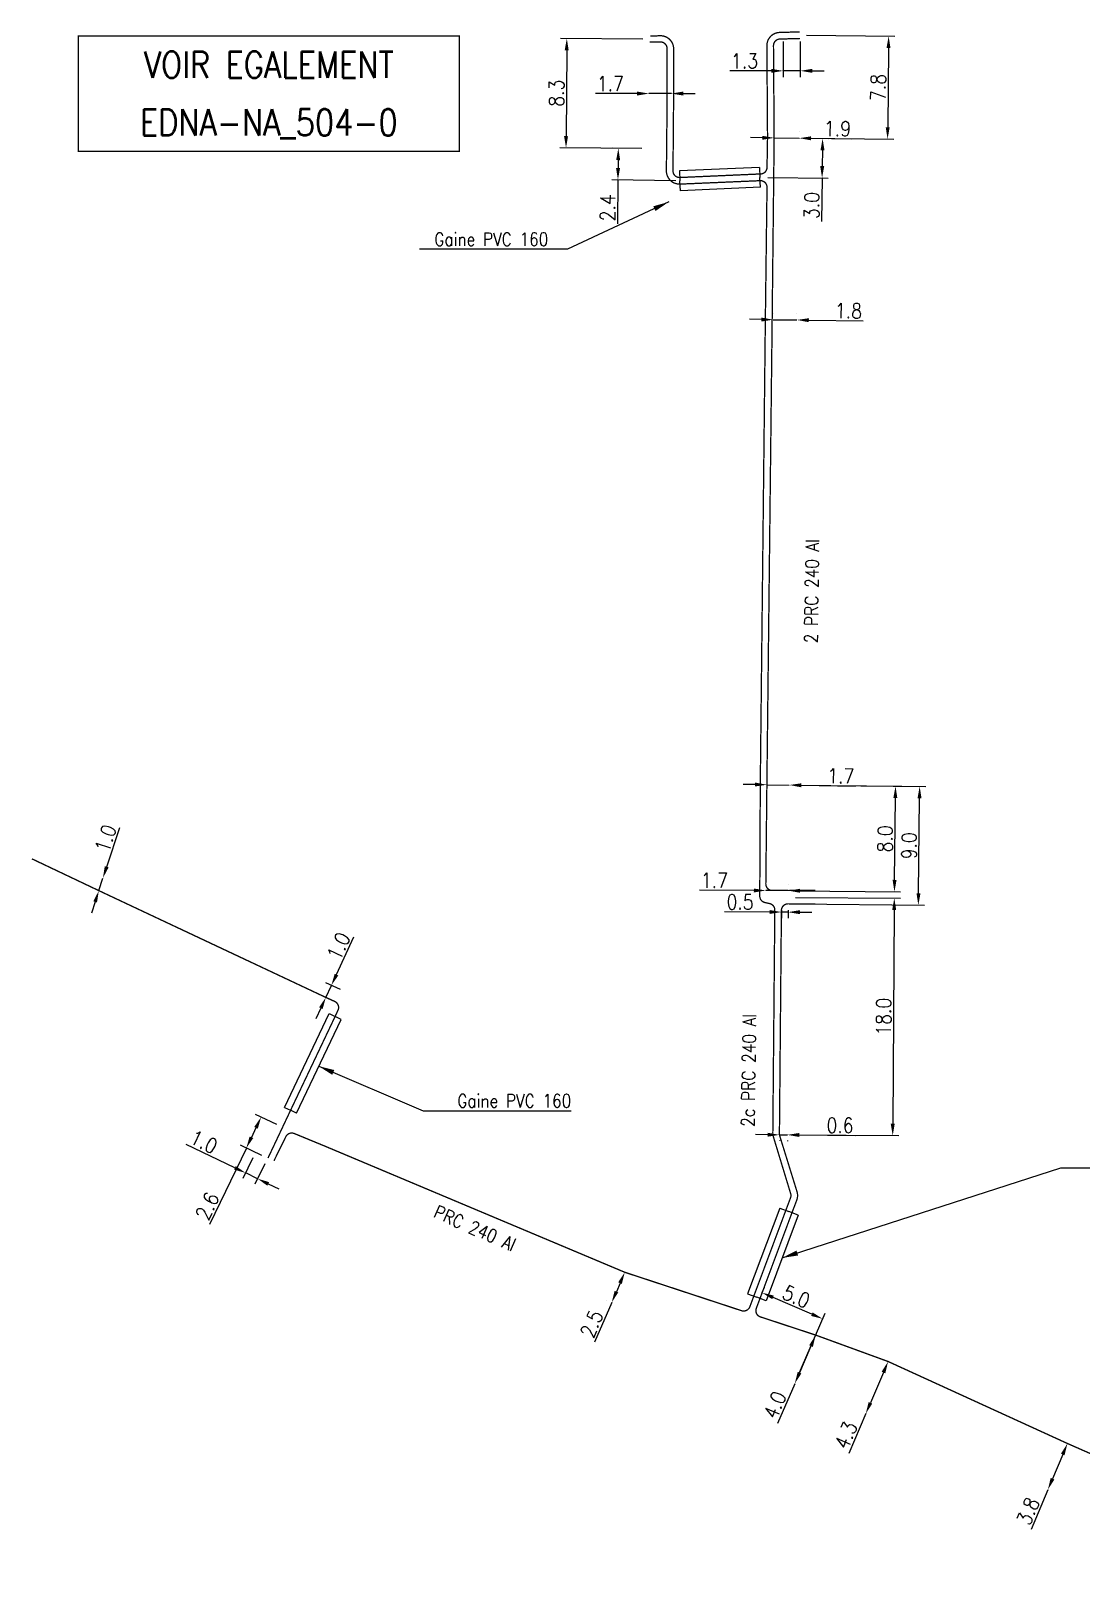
# Model space of a CAD drawing. Header units: millimetres. Extents: x 185000 to 186000, y 128000 to 129009.
# Drawn here: x 185000 to 185079.5, y 128391.8 to 128510 of the extents above; entities that cross this region are included whole.
import ezdxf
from ezdxf.enums import TextEntityAlignment as Align

# ---------------------------------------------------------------- set-up
doc = ezdxf.new("R2010")
doc.units = ezdxf.units.MM
doc.header["$PDMODE"] = 34
doc.layers.get('DEFPOINTS').update_dxf_attribs({"linetype": 'CONTINUOUS'})
for name, color, linetype in [('M_120', 5, 'M_ST_13'), ('M_400', 7, 'CONTINUOUS'), ('M_930', 7, 'CONTINUOUS')]:
    doc.layers.add(name, color=color, linetype=linetype)
doc.styles.get("Standard").update_dxf_attribs({"font": 'romans.shx', "width": 0.85})
doc.linetypes.add('M_ST_13', pattern='A,5,-0.3,["oo",Standard,S=1.5,R=0,X=0,Y=-0.5],-3', length=8.3)
doc.dimstyles.get("Standard").update_dxf_attribs({"dimtxt": 1.5, "dimasz": 1.2, "dimexe": 0.625, "dimexo": 0.625, "dimgap": 0.25, "dimtad": 1, "dimdec": 1, "dimzin": 0, "dimdsep": 46, "dimtxsty": 'Standard', "dimcen": -0.5, "dimadec": 0, "dimazin": 0, "dimtfac": 1, "dimtdec": 1, "dimtmove": 0, "dimatfit": 3, "dimfxl": 0, "dimtolj": 1, "dimtzin": 0, "dimarcsym": 0})

# ---------------------------------------------------------------- blocks, each defined once
blk = doc.blocks.new('*D100')
at = {"layer": 'DEFPOINTS', "color": 0, "linetype": 'Continuous', "transparency": 16777216}
for p in [(185078.42, 128403.05), (185076.94, 128399.55), (185076.94, 128399.55)]:
    blk.add_point(p, dxfattribs=at)
at = {"layer": 'M_120', "color": 0, "linetype": 'Continuous', "lineweight": -2, "transparency": 16777216}
for p, q in [((185078.07, 128402.22), (185077.29, 128400.38)), ((185076.94, 128399.55), (185075.67, 128396.53))]:
    blk.add_line(p, q, dxfattribs=at)
at = {"layer": 'M_120', "color": 0, "linetype": 'Continuous', "transparency": 16777216}
for points in [[(185077.93, 128402.28), (185078.2, 128402.16), (185078.42, 128403.05)], [(185077.15, 128400.44), (185077.43, 128400.32), (185076.94, 128399.55)]]:
    blk.add_solid(points, dxfattribs=at)
at = {"layer": 'M_120', "color": 0, "linetype": 'Continuous', "transparency": 16777216, "insert": (185075.44, 128397.92), "char_height": 1.125, "attachment_point": 5, "rotation": 67.139}
blk.add_mtext('\\A1;3.8', dxfattribs=at)
blk = doc.blocks.new('*D101')
at = {"layer": 'DEFPOINTS', "color": 0, "linetype": 'Continuous', "transparency": 16777216}
for p in [(185064.84, 128409.26), (185063.15, 128405.31), (185063.15, 128405.31)]:
    blk.add_point(p, dxfattribs=at)
at = {"layer": 'M_120', "color": 0, "linetype": 'Continuous', "lineweight": -2, "transparency": 16777216}
for p, q in [((185064.49, 128408.43), (185063.5, 128406.13)), ((185063.15, 128405.31), (185061.86, 128402.29))]:
    blk.add_line(p, q, dxfattribs=at)
at = {"layer": 'M_120', "color": 0, "linetype": 'Continuous', "transparency": 16777216}
for points in [[(185064.35, 128408.49), (185064.63, 128408.37), (185064.84, 128409.26)], [(185063.37, 128406.19), (185063.64, 128406.07), (185063.15, 128405.31)]]:
    blk.add_solid(points, dxfattribs=at)
at = {"layer": 'M_120', "color": 0, "linetype": 'Continuous', "transparency": 16777216, "insert": (185061.64, 128403.68), "char_height": 1.125, "attachment_point": 5, "rotation": 66.8451}
blk.add_mtext('\\A1;4.3', dxfattribs=at)
blk = doc.blocks.new('*D102')
at = {"layer": 'DEFPOINTS', "color": 0, "linetype": 'Continuous', "transparency": 16777216}
for p in [(185059.36, 128411.26), (185057.77, 128407.58), (185057.77, 128407.58)]:
    blk.add_point(p, dxfattribs=at)
at = {"layer": 'M_120', "color": 0, "linetype": 'Continuous', "lineweight": -2, "transparency": 16777216}
for p, q in [((185059, 128410.43), (185058.13, 128408.41)), ((185057.77, 128407.58), (185056.47, 128404.57))]:
    blk.add_line(p, q, dxfattribs=at)
at = {"layer": 'M_120', "color": 0, "linetype": 'Continuous', "transparency": 16777216}
for points in [[(185058.86, 128410.49), (185059.14, 128410.37), (185059.36, 128411.26)], [(185057.99, 128408.47), (185058.27, 128408.35), (185057.77, 128407.58)]]:
    blk.add_solid(points, dxfattribs=at)
at = {"layer": 'M_120', "color": 0, "linetype": 'Continuous', "transparency": 16777216, "insert": (185056.26, 128405.96), "char_height": 1.125, "attachment_point": 5, "rotation": 66.6491}
blk.add_mtext('\\A1;4.0', dxfattribs=at)
blk = doc.blocks.new('*D103')
at = {"layer": 'DEFPOINTS', "color": 0, "linetype": 'Continuous', "transparency": 16777216}
for p in [(185044.9, 128416.02), (185043.91, 128413.73), (185043.91, 128413.73)]:
    blk.add_point(p, dxfattribs=at)
at = {"layer": 'M_120', "color": 0, "linetype": 'Continuous', "lineweight": -2, "transparency": 16777216}
for p, q in [((185044.47, 128416.21), (185044.47, 128416.21)), ((185044.54, 128415.2), (185044.26, 128414.55)), ((185043.48, 128413.91), (185043.48, 128413.91)), ((185043.91, 128413.73), (185042.6, 128410.72))]:
    blk.add_line(p, q, dxfattribs=at)
at = {"layer": 'M_120', "color": 0, "linetype": 'Continuous', "transparency": 16777216}
for points in [[(185044.4, 128415.26), (185044.68, 128415.14), (185044.9, 128416.02)], [(185044.13, 128414.61), (185044.4, 128414.49), (185043.91, 128413.73)]]:
    blk.add_solid(points, dxfattribs=at)
at = {"layer": 'M_120', "color": 0, "linetype": 'Continuous', "transparency": 16777216, "insert": (185042.39, 128412.11), "char_height": 1.125, "attachment_point": 5, "rotation": 66.6174}
blk.add_mtext('\\A1;2.5', dxfattribs=at)
blk = doc.blocks.new('*D104')
at = {"layer": 'DEFPOINTS', "color": 0, "linetype": 'Continuous', "transparency": 16777216}
for p in [(185016.93, 128425.1), (185017.84, 128424.67), (185016.19, 128423.54)]:
    blk.add_point(p, dxfattribs=at)
at = {"layer": 'M_120', "color": 0, "linetype": 'Continuous', "lineweight": -2, "transparency": 16777216}
for p, q in [((185015.38, 128423.93), (185011.69, 128425.71)), ((185016.73, 128424.68), (185015.98, 128423.12)), ((185017.09, 128423.11), (185016.19, 128423.54)), ((185017.63, 128424.24), (185016.89, 128422.69)), ((185017.9, 128422.72), (185018.71, 128422.33))]:
    blk.add_line(p, q, dxfattribs=at)
at = {"layer": 'M_120', "color": 0, "linetype": 'Continuous', "transparency": 16777216}
for points in [[(185015.44, 128424.07), (185015.31, 128423.8), (185016.19, 128423.54)], [(185017.96, 128422.85), (185017.83, 128422.58), (185017.09, 128423.11)]]:
    blk.add_solid(points, dxfattribs=at)
at = {"layer": 'M_120', "color": 0, "linetype": 'Continuous', "transparency": 16777216, "insert": (185013.02, 128425.9), "char_height": 1.125, "attachment_point": 5, "rotation": 334.3295}
blk.add_mtext('\\A1;1.0', dxfattribs=at)
blk = doc.blocks.new('*D105')
at = {"layer": 'DEFPOINTS', "color": 0, "linetype": 'Continuous', "transparency": 16777216}
for p in [(185018.96, 128427.01), (185016.24, 128425.43), (185017.84, 128424.67)]:
    blk.add_point(p, dxfattribs=at)
at = {"layer": 'M_120', "color": 0, "linetype": 'Continuous', "lineweight": -2, "transparency": 16777216}
for p, q in [((185018.54, 128427.21), (185016.94, 128427.98)), ((185016.97, 128426.97), (185016.63, 128426.24)), ((185017.41, 128424.87), (185015.81, 128425.64)), ((185016.24, 128425.43), (185013.45, 128419.63))]:
    blk.add_line(p, q, dxfattribs=at)
at = {"layer": 'M_120', "color": 0, "linetype": 'Continuous', "transparency": 16777216}
for points in [[(185016.84, 128427.03), (185017.11, 128426.9), (185017.36, 128427.78)], [(185016.49, 128426.31), (185016.76, 128426.18), (185016.24, 128425.43)]]:
    blk.add_solid(points, dxfattribs=at)
at = {"layer": 'M_120', "color": 0, "linetype": 'Continuous', "transparency": 16777216, "insert": (185013.29, 128421.03), "char_height": 1.125, "attachment_point": 5, "rotation": 64.3653}
blk.add_mtext('\\A1;2.6', dxfattribs=at)
blk = doc.blocks.new('*D106')
at = {"layer": 'DEFPOINTS', "color": 0, "linetype": 'Continuous', "transparency": 16777216}
for p in [(185022.68, 128437.75), (185023.36, 128436.33), (185023.79, 128437.24)]:
    blk.add_point(p, dxfattribs=at)
at = {"layer": 'M_120', "color": 0, "linetype": 'Continuous', "lineweight": -2, "transparency": 16777216}
for p, q in [((185023.06, 128438.57), (185024.39, 128441.42)), ((185023.36, 128437.44), (185022.26, 128437.95)), ((185022.26, 128436.84), (185022.68, 128437.75)), ((185022.94, 128436.53), (185021.84, 128437.04)), ((185021.88, 128436.03), (185021.5, 128435.21))]:
    blk.add_line(p, q, dxfattribs=at)
at = {"layer": 'M_120', "color": 0, "linetype": 'Continuous', "transparency": 16777216}
for points in [[(185022.93, 128438.63), (185023.2, 128438.5), (185022.68, 128437.75)], [(185021.75, 128436.09), (185022.02, 128435.97), (185022.26, 128436.84)]]:
    blk.add_solid(points, dxfattribs=at)
at = {"layer": 'M_120', "color": 0, "linetype": 'Continuous', "transparency": 16777216, "insert": (185023.23, 128440.72), "char_height": 1.125, "attachment_point": 5, "rotation": 65.0793}
blk.add_mtext('\\A1;1.0', dxfattribs=at)
blk = doc.blocks.new('*D107')
at = {"layer": 'DEFPOINTS', "color": 0, "linetype": 'Continuous', "transparency": 16777216}
for p in [(185005.38, 128445.88), (185005.38, 128445.88), (185005.07, 128444.93)]:
    blk.add_point(p, dxfattribs=at)
at = {"layer": 'M_120', "color": 0, "linetype": 'Continuous', "lineweight": -2, "transparency": 16777216}
for p, q in [((185005.67, 128446.73), (185006.65, 128449.72)), ((185005.07, 128444.93), (185005.38, 128445.88)), ((185004.79, 128444.07), (185004.51, 128443.22))]:
    blk.add_line(p, q, dxfattribs=at)
at = {"layer": 'M_120', "color": 0, "linetype": 'Continuous', "transparency": 16777216}
for points in [[(185005.52, 128446.78), (185005.81, 128446.69), (185005.38, 128445.88)], [(185004.65, 128444.12), (185004.93, 128444.03), (185005.07, 128444.93)]]:
    blk.add_solid(points, dxfattribs=at)
at = {"layer": 'M_120', "color": 0, "linetype": 'Continuous', "transparency": 16777216, "insert": (185005.59, 128448.89), "char_height": 1.125, "attachment_point": 5, "rotation": 71.7434}
blk.add_mtext('\\A1;1.0', dxfattribs=at)
blk = doc.blocks.new('*D108')
at = {"layer": 'DEFPOINTS', "color": 0, "linetype": 'Continuous', "transparency": 16777216}
for p in [(185056.61, 128426.46), (185057.21, 128426.46), (185057.21, 128426.43)]:
    blk.add_point(p, dxfattribs=at)
at = {"layer": 'M_120', "color": 0, "linetype": 'Continuous', "lineweight": -2, "transparency": 16777216}
for p, q in [((185055.71, 128426.44), (185054.81, 128426.45)), ((185056.61, 128426.43), (185057.21, 128426.43)), ((185056.61, 128425.99), (185056.61, 128425.97)), ((185057.21, 128425.99), (185057.21, 128425.96)), ((185058.11, 128426.42), (185062.38, 128426.39))]:
    blk.add_line(p, q, dxfattribs=at)
at = {"layer": 'M_120', "color": 0, "linetype": 'Continuous', "transparency": 16777216}
for points in [[(185055.71, 128426.59), (185055.71, 128426.29), (185056.61, 128426.43)], [(185058.11, 128426.57), (185058.11, 128426.27), (185057.21, 128426.43)]]:
    blk.add_solid(points, dxfattribs=at)
at = {"layer": 'M_120', "color": 0, "linetype": 'Continuous', "transparency": 16777216, "insert": (185061.2, 128427.15), "char_height": 1.125, "attachment_point": 5, "rotation": 359.5591}
blk.add_mtext('\\A1;0.6', dxfattribs=at)
blk = doc.blocks.new('*D109')
at = {"layer": 'DEFPOINTS', "color": 0, "linetype": 'Continuous', "transparency": 16777216}
for p in [(185056.14, 128488.18), (185057.94, 128488.16), (185057.94, 128488.16)]:
    blk.add_point(p, dxfattribs=at)
at = {"layer": 'M_120', "color": 0, "linetype": 'Continuous', "lineweight": -2, "transparency": 16777216}
for p, q in [((185056.14, 128488.65), (185056.14, 128488.65)), ((185057.94, 128488.62), (185057.94, 128488.62)), ((185055.24, 128488.19), (185054.34, 128488.21)), ((185056.14, 128488.18), (185057.94, 128488.16)), ((185058.84, 128488.14), (185062.95, 128488.09))]:
    blk.add_line(p, q, dxfattribs=at)
at = {"layer": 'M_120', "color": 0, "linetype": 'Continuous', "transparency": 16777216}
for points in [[(185055.24, 128488.34), (185055.23, 128488.04), (185056.14, 128488.18)], [(185058.84, 128488.29), (185058.83, 128487.99), (185057.94, 128488.16)]]:
    blk.add_solid(points, dxfattribs=at)
at = {"layer": 'M_120', "color": 0, "linetype": 'Continuous', "transparency": 16777216, "insert": (185061.84, 128488.85), "char_height": 1.125, "attachment_point": 5, "rotation": 359.1974}
blk.add_mtext('\\A1;1.8', dxfattribs=at)
blk = doc.blocks.new('*D110')
at = {"layer": 'DEFPOINTS', "color": 0, "linetype": 'Continuous', "transparency": 16777216}
for p in [(185055.66, 128452.95), (185057.36, 128452.93), (185057.36, 128452.93)]:
    blk.add_point(p, dxfattribs=at)
at = {"layer": 'M_120', "color": 0, "linetype": 'Continuous', "lineweight": -2, "transparency": 16777216}
for p, q in [((185054.76, 128452.97), (185053.86, 128452.98)), ((185055.66, 128452.95), (185057.36, 128452.93)), ((185058.26, 128452.91), (185062.37, 128452.85))]:
    blk.add_line(p, q, dxfattribs=at)
at = {"layer": 'M_120', "color": 0, "linetype": 'Continuous', "transparency": 16777216}
for points in [[(185054.76, 128453.12), (185054.76, 128452.82), (185055.66, 128452.95)], [(185058.26, 128453.06), (185058.26, 128452.76), (185057.36, 128452.93)]]:
    blk.add_solid(points, dxfattribs=at)
at = {"layer": 'M_120', "color": 0, "linetype": 'Continuous', "transparency": 16777216, "insert": (185061.26, 128453.62), "char_height": 1.125, "attachment_point": 5, "rotation": 359.1173}
blk.add_mtext('\\A1;1.7', dxfattribs=at)
blk = doc.blocks.new('*D111')
at = {"layer": 'DEFPOINTS', "color": 0, "linetype": 'Continuous', "transparency": 16777216}
for p in [(185057.36, 128452.93), (185065.4, 128452.84), (185057.28, 128444.93)]:
    blk.add_point(p, dxfattribs=at)
at = {"layer": 'M_120', "color": 0, "linetype": 'Continuous', "lineweight": -2, "transparency": 16777216}
for p, q in [((185057.83, 128452.92), (185065.87, 128452.84)), ((185065.33, 128445.74), (185065.39, 128451.94)), ((185057.74, 128444.92), (185065.79, 128444.84))]:
    blk.add_line(p, q, dxfattribs=at)
at = {"layer": 'M_120', "color": 0, "linetype": 'Continuous', "transparency": 16777216}
for points in [[(185065.24, 128451.95), (185065.54, 128451.94), (185065.4, 128452.84)], [(185065.18, 128445.75), (185065.48, 128445.74), (185065.32, 128444.84)]]:
    blk.add_solid(points, dxfattribs=at)
at = {"layer": 'M_120', "color": 0, "linetype": 'Continuous', "transparency": 16777216, "insert": (185064.61, 128448.85), "char_height": 1.125, "attachment_point": 5, "rotation": 89.4121}
blk.add_mtext('\\A1;8.0', dxfattribs=at)
blk = doc.blocks.new('*D112')
at = {"layer": 'DEFPOINTS', "color": 0, "linetype": 'Continuous', "transparency": 16777216}
for p in [(185055.58, 128444.94), (185057.28, 128444.93), (185057.28, 128444.93)]:
    blk.add_point(p, dxfattribs=at)
at = {"layer": 'M_120', "color": 0, "linetype": 'Continuous', "lineweight": -2, "transparency": 16777216}
for p, q in [((185054.68, 128444.94), (185050.56, 128444.96)), ((185055.58, 128445.4), (185055.58, 128445.4)), ((185057.28, 128444.93), (185055.58, 128444.94)), ((185057.28, 128445.4), (185057.28, 128445.4)), ((185058.18, 128444.92), (185059.08, 128444.92))]:
    blk.add_line(p, q, dxfattribs=at)
at = {"layer": 'M_120', "color": 0, "linetype": 'Continuous', "transparency": 16777216}
for points in [[(185054.68, 128445.09), (185054.67, 128444.79), (185055.58, 128444.94)], [(185058.18, 128445.07), (185058.17, 128444.77), (185057.28, 128444.93)]]:
    blk.add_solid(points, dxfattribs=at)
at = {"layer": 'M_120', "color": 0, "linetype": 'Continuous', "transparency": 16777216, "insert": (185051.69, 128445.71), "char_height": 1.125, "attachment_point": 5, "rotation": 359.6917}
blk.add_mtext('\\A1;1.7', dxfattribs=at)
blk = doc.blocks.new('*D113')
at = {"layer": 'DEFPOINTS', "color": 0, "linetype": 'Continuous', "transparency": 16777216}
for p in [(185057.36, 128452.93), (185067.23, 128452.83), (185057.27, 128443.93)]:
    blk.add_point(p, dxfattribs=at)
at = {"layer": 'M_120', "color": 0, "linetype": 'Continuous', "lineweight": -2, "transparency": 16777216}
for p, q in [((185057.83, 128452.92), (185067.7, 128452.82)), ((185067.14, 128444.73), (185067.22, 128451.93)), ((185057.73, 128443.92), (185067.6, 128443.82))]:
    blk.add_line(p, q, dxfattribs=at)
at = {"layer": 'M_120', "color": 0, "linetype": 'Continuous', "transparency": 16777216}
for points in [[(185067.07, 128451.93), (185067.37, 128451.92), (185067.23, 128452.83)], [(185066.99, 128444.73), (185067.29, 128444.72), (185067.13, 128443.83)]]:
    blk.add_solid(points, dxfattribs=at)
at = {"layer": 'M_120', "color": 0, "linetype": 'Continuous', "transparency": 16777216, "insert": (185066.43, 128448.33), "char_height": 1.125, "attachment_point": 5, "rotation": 89.4121}
blk.add_mtext('\\A1;9.0', dxfattribs=at)
blk = doc.blocks.new('*D114')
at = {"layer": 'DEFPOINTS', "color": 0, "linetype": 'Continuous', "transparency": 16777216}
for p in [(185056.77, 128443.93), (185057.27, 128443.93), (185057.26, 128443.3)]:
    blk.add_point(p, dxfattribs=at)
at = {"layer": 'M_120', "color": 0, "linetype": 'Continuous', "lineweight": -2, "transparency": 16777216}
for p, q in [((185056.76, 128443.46), (185056.76, 128442.84)), ((185057.26, 128443.46), (185057.26, 128442.84)), ((185055.86, 128443.31), (185052.44, 128443.33)), ((185057.26, 128443.3), (185056.76, 128443.31)), ((185058.16, 128443.3), (185059.06, 128443.29))]:
    blk.add_line(p, q, dxfattribs=at)
at = {"layer": 'M_120', "color": 0, "linetype": 'Continuous', "transparency": 16777216}
for points in [[(185055.86, 128443.46), (185055.86, 128443.16), (185056.76, 128443.31)], [(185058.16, 128443.45), (185058.16, 128443.15), (185057.26, 128443.3)]]:
    blk.add_solid(points, dxfattribs=at)
at = {"layer": 'M_120', "color": 0, "linetype": 'Continuous', "transparency": 16777216, "insert": (185053.63, 128444.07), "char_height": 1.125, "attachment_point": 5, "rotation": 359.6917}
blk.add_mtext('\\A1;0.5', dxfattribs=at)
blk = doc.blocks.new('*D115')
at = {"layer": 'DEFPOINTS', "color": 0, "linetype": 'Continuous', "transparency": 16777216}
for p in [(185057.35, 128444.43), (185057.23, 128426.43), (185065.19, 128426.37)]:
    blk.add_point(p, dxfattribs=at)
at = {"layer": 'M_120', "color": 0, "linetype": 'Continuous', "lineweight": -2, "transparency": 16777216}
for p, q in [((185057.82, 128444.42), (185065.78, 128444.37)), ((185065.3, 128443.47), (185065.19, 128427.27)), ((185057.7, 128426.42), (185065.66, 128426.37))]:
    blk.add_line(p, q, dxfattribs=at)
at = {"layer": 'M_120', "color": 0, "linetype": 'Continuous', "transparency": 16777216}
for points in [[(185065.15, 128443.47), (185065.45, 128443.47), (185065.31, 128444.37)], [(185065.04, 128427.27), (185065.34, 128427.27), (185065.19, 128426.37)]]:
    blk.add_solid(points, dxfattribs=at)
at = {"layer": 'M_120', "color": 0, "linetype": 'Continuous', "transparency": 16777216, "insert": (185064.5, 128435.38), "char_height": 1.125, "attachment_point": 5, "rotation": 89.6157}
blk.add_mtext('\\A1;18.0', dxfattribs=at)
blk = doc.blocks.new('*D116')
at = {"layer": 'DEFPOINTS', "color": 0, "linetype": 'Continuous', "transparency": 16777216}
for p in [(185058.19, 128509.73), (185058.11, 128501.93), (185064.8, 128501.86)]:
    blk.add_point(p, dxfattribs=at)
at = {"layer": 'M_120', "color": 0, "linetype": 'Continuous', "lineweight": -2, "transparency": 16777216}
for p, q in [((185058.66, 128509.73), (185065.35, 128509.66)), ((185064.87, 128508.76), (185064.81, 128502.76)), ((185058.58, 128501.93), (185065.27, 128501.86))]:
    blk.add_line(p, q, dxfattribs=at)
at = {"layer": 'M_120', "color": 0, "linetype": 'Continuous', "transparency": 16777216}
for points in [[(185064.72, 128508.76), (185065.02, 128508.76), (185064.88, 128509.66)], [(185064.66, 128502.76), (185064.96, 128502.76), (185064.8, 128501.86)]]:
    blk.add_solid(points, dxfattribs=at)
at = {"layer": 'M_120', "color": 0, "linetype": 'Continuous', "transparency": 16777216, "insert": (185064.09, 128505.77), "char_height": 1.125, "attachment_point": 5, "rotation": 89.3918}
blk.add_mtext('\\A1;7.8', dxfattribs=at)
blk = doc.blocks.new('*D117')
at = {"layer": 'DEFPOINTS', "color": 0, "linetype": 'Continuous', "transparency": 16777216}
for p in [(185056.89, 128509.73), (185058.19, 128509.73), (185058.19, 128507.03)]:
    blk.add_point(p, dxfattribs=at)
at = {"layer": 'M_120', "color": 0, "linetype": 'Continuous', "lineweight": -2, "transparency": 16777216}
for p, q in [((185056.89, 128509.26), (185056.89, 128506.56)), ((185058.19, 128509.26), (185058.19, 128506.56)), ((185055.99, 128507.03), (185052.85, 128507.03)), ((185058.19, 128507.03), (185056.89, 128507.03)), ((185059.09, 128507.03), (185059.99, 128507.03))]:
    blk.add_line(p, q, dxfattribs=at)
at = {"layer": 'M_120', "color": 0, "linetype": 'Continuous', "transparency": 16777216}
for points in [[(185055.99, 128507.18), (185055.99, 128506.88), (185056.89, 128507.03)], [(185059.09, 128507.18), (185059.09, 128506.88), (185058.19, 128507.03)]]:
    blk.add_solid(points, dxfattribs=at)
at = {"layer": 'M_120', "color": 0, "linetype": 'Continuous', "transparency": 16777216, "insert": (185053.97, 128507.78), "char_height": 1.125, "attachment_point": 5}
blk.add_mtext('\\A1;1.3', dxfattribs=at)
blk = doc.blocks.new('*D118')
at = {"layer": 'DEFPOINTS', "color": 0, "linetype": 'Continuous', "transparency": 16777216}
for p in [(185056.21, 128501.95), (185058.11, 128501.93), (185058.11, 128501.93)]:
    blk.add_point(p, dxfattribs=at)
at = {"layer": 'M_120', "color": 0, "linetype": 'Continuous', "lineweight": -2, "transparency": 16777216}
for p, q in [((185055.31, 128501.96), (185054.41, 128501.97)), ((185056.21, 128502.42), (185056.21, 128502.42)), ((185056.21, 128501.95), (185058.11, 128501.93)), ((185058.11, 128502.4), (185058.11, 128502.4)), ((185059.01, 128501.92), (185062.1, 128501.89))]:
    blk.add_line(p, q, dxfattribs=at)
at = {"layer": 'M_120', "color": 0, "linetype": 'Continuous', "transparency": 16777216}
for points in [[(185055.31, 128502.11), (185055.31, 128501.81), (185056.21, 128501.95)], [(185059.01, 128502.07), (185059, 128501.77), (185058.11, 128501.93)]]:
    blk.add_solid(points, dxfattribs=at)
at = {"layer": 'M_120', "color": 0, "linetype": 'Continuous', "transparency": 16777216, "insert": (185061.01, 128502.65), "char_height": 1.125, "attachment_point": 5, "rotation": 359.3843}
blk.add_mtext('\\A1;1.9', dxfattribs=at)
blk = doc.blocks.new('*D119')
at = {"layer": 'DEFPOINTS', "color": 0, "linetype": 'Continuous', "transparency": 16777216}
for p in [(185046.73, 128505.31), (185046.73, 128505.31), (185048.43, 128505.31)]:
    blk.add_point(p, dxfattribs=at)
at = {"layer": 'M_120', "color": 0, "linetype": 'Continuous', "lineweight": -2, "transparency": 16777216}
for p, q in [((185045.83, 128505.31), (185042.69, 128505.31)), ((185048.43, 128505.31), (185046.73, 128505.31)), ((185049.33, 128505.31), (185050.23, 128505.31))]:
    blk.add_line(p, q, dxfattribs=at)
at = {"layer": 'M_120', "color": 0, "linetype": 'Continuous', "transparency": 16777216}
for points in [[(185045.83, 128505.46), (185045.83, 128505.16), (185046.73, 128505.31)], [(185049.33, 128505.46), (185049.33, 128505.16), (185048.43, 128505.31)]]:
    blk.add_solid(points, dxfattribs=at)
at = {"layer": 'M_120', "color": 0, "linetype": 'Continuous', "transparency": 16777216, "insert": (185043.81, 128506.06), "char_height": 1.125, "attachment_point": 5}
blk.add_mtext('\\A1;1.7', dxfattribs=at)
blk = doc.blocks.new('*D120')
at = {"layer": 'DEFPOINTS', "color": 0, "linetype": 'Continuous', "transparency": 16777216}
for p in [(185046.74, 128509.44), (185040.45, 128501.19), (185046.67, 128501.14)]:
    blk.add_point(p, dxfattribs=at)
at = {"layer": 'M_120', "color": 0, "linetype": 'Continuous', "lineweight": -2, "transparency": 16777216}
for p, q in [((185046.27, 128509.44), (185040.04, 128509.49)), ((185040.5, 128508.59), (185040.45, 128502.09)), ((185046.2, 128501.14), (185039.98, 128501.19))]:
    blk.add_line(p, q, dxfattribs=at)
at = {"layer": 'M_120', "color": 0, "linetype": 'Continuous', "transparency": 16777216}
for points in [[(185040.35, 128508.59), (185040.65, 128508.58), (185040.51, 128509.49)], [(185040.3, 128502.09), (185040.6, 128502.08), (185040.45, 128501.19)]]:
    blk.add_solid(points, dxfattribs=at)
at = {"layer": 'M_120', "color": 0, "linetype": 'Continuous', "transparency": 16777216, "insert": (185039.73, 128505.34), "char_height": 1.125, "attachment_point": 5, "rotation": 89.5401}
blk.add_mtext('\\A1;8.3', dxfattribs=at)
blk = doc.blocks.new('*D267')
at = {"layer": 'DEFPOINTS', "color": 0, "linetype": 'Continuous', "transparency": 16777216}
for p in [(185055.12, 128414.05), (185055.3, 128414.47), (185057.77, 128407.58)]:
    blk.add_point(p, dxfattribs=at)
at = {"layer": 'M_120', "color": 0, "linetype": 'Continuous', "lineweight": -2, "transparency": 16777216}
for p, q in [((185055.3, 128414.48), (185055.49, 128414.9)), ((185059.06, 128412.85), (185056.13, 128414.11)), ((185057.96, 128408.02), (185060.08, 128412.92))]:
    blk.add_line(p, q, dxfattribs=at)
at = {"layer": 'M_120', "color": 0, "linetype": 'Continuous', "transparency": 16777216}
for points in [[(185056.19, 128414.25), (185056.07, 128413.98), (185055.3, 128414.47)], [(185059.12, 128412.98), (185059.01, 128412.71), (185059.89, 128412.49)]]:
    blk.add_solid(points, dxfattribs=at)
at = {"layer": 'M_120', "color": 0, "linetype": 'Continuous', "transparency": 16777216, "insert": (185057.89, 128414.17), "char_height": 1.125, "attachment_point": 5, "rotation": 336.6491}
blk.add_mtext('\\A1;5.0', dxfattribs=at)
blk = doc.blocks.new('*D270')
at = {"layer": 'DEFPOINTS', "color": 0, "linetype": 'Continuous', "transparency": 16777216}
for p in [(185058.11, 128501.93), (185059.88, 128501.91), (185055.27, 128498.97)]:
    blk.add_point(p, dxfattribs=at)
at = {"layer": 'M_120', "color": 0, "linetype": 'Continuous', "lineweight": -2, "transparency": 16777216}
for p, q in [((185058.58, 128501.93), (185060.35, 128501.91)), ((185059.87, 128501.01), (185059.85, 128499.81)), ((185055.74, 128498.96), (185060.31, 128498.91)), ((185059.84, 128498.91), (185059.8, 128495.63))]:
    blk.add_line(p, q, dxfattribs=at)
at = {"layer": 'M_120', "color": 0, "linetype": 'Continuous', "transparency": 16777216}
for points in [[(185059.72, 128501.01), (185060.02, 128501.01), (185059.88, 128501.91)], [(185059.7, 128499.81), (185060, 128499.81), (185059.84, 128498.91)]]:
    blk.add_solid(points, dxfattribs=at)
at = {"layer": 'M_120', "color": 0, "linetype": 'Continuous', "transparency": 16777216, "insert": (185059.06, 128496.83), "char_height": 1.125, "attachment_point": 5, "rotation": 89.2911}
blk.add_mtext('\\A1;3.0', dxfattribs=at)
blk = doc.blocks.new('*D271')
at = {"layer": 'DEFPOINTS', "color": 0, "linetype": 'Continuous', "transparency": 16777216}
for p in [(185044.41, 128501.17), (185046.67, 128501.14), (185049.23, 128498.7)]:
    blk.add_point(p, dxfattribs=at)
at = {"layer": 'M_120', "color": 0, "linetype": 'Continuous', "lineweight": -2, "transparency": 16777216}
for p, q in [((185046.2, 128501.14), (185043.95, 128501.17)), ((185044.4, 128500.27), (185044.39, 128499.67)), ((185048.76, 128498.71), (185043.91, 128498.77)), ((185044.38, 128498.77), (185044.34, 128495.44))]:
    blk.add_line(p, q, dxfattribs=at)
at = {"layer": 'M_120', "color": 0, "linetype": 'Continuous', "transparency": 16777216}
for points in [[(185044.25, 128500.27), (185044.55, 128500.26), (185044.41, 128501.17)], [(185044.24, 128499.67), (185044.54, 128499.66), (185044.38, 128498.77)]]:
    blk.add_solid(points, dxfattribs=at)
at = {"layer": 'M_120', "color": 0, "linetype": 'Continuous', "transparency": 16777216, "insert": (185043.61, 128496.66), "char_height": 1.125, "attachment_point": 5, "rotation": 89.2516}
blk.add_mtext('\\A1;2.4', dxfattribs=at)

msp = doc.modelspace()

# ---------------------------------------------------------------- linework, layer by layer
at = {"layer": 'M_120', "const_width": 0.1}
for points in [[(185046.83, 128509.66), (185047.56, 128509.69, -0.42781), (185048.6, 128508.69), (185048.6, 128505.34), (185048.55, 128499.45, 0.42972), (185049.07, 128498.95), (185055.19, 128499.22, 0.396791), (185055.67, 128499.71), (185055.71, 128501.96), (185055.66, 128508.94, -0.408207), (185056.63, 128509.94), (185058.14, 128509.98)], [(185055.16, 128452.96), (185055.54, 128487.82), (185055.67, 128498.21, 0.430885), (185055.15, 128498.71), (185049.09, 128498.45, -0.430353), (185048.05, 128499.46), (185048.1, 128504.27), (185048.1, 128508.72, 0.414214), (185047.6, 128509.22), (185046.78, 128509.22)], [(185055.66, 128452.95), (185056.06, 128488.2), (185056.21, 128501.95), (185056.16, 128508.94, -0.408207), (185056.65, 128509.44), (185058.16, 128509.48)], [(185018.33, 128424.46), (185019.23, 128426.29, -0.39322), (185019.87, 128426.53), (185022.2, 128425.57), (185044.9, 128416.02), (185053.74, 128413.11, 0.402729), (185054.37, 128413.41), (185057.45, 128421.66, 0.164552), (185057.46, 128421.98), (185056.15, 128426.29, -0.07605), (185056.11, 128426.59), (185056.26, 128443.46, 0.357135), (185055.86, 128443.95), (185055.51, 128444.03, -0.356027), (185055.12, 128444.52), (185055.16, 128452.96)], [(185059.33, 128444.95), (185057.28, 128444.94), (185056.08, 128444.94, -0.417555), (185055.58, 128445.44), (185055.66, 128452.95)]]:
    msp.add_lwpolyline(points, format="xyb", dxfattribs=at)
at = {"layer": 'M_120'}
for points in [[(185000, 128447.34, 0.1, 0.1, 0), (185005.07, 128444.93, 0.1, 0.1, 0), (185022.26, 128436.84, 0.1, 0.1, 0), (185022.94, 128436.53, 0.1, 0.1, -0.41523), (185023.18, 128435.87, 0.1, 0.1, 0), (185022.96, 128435.39, 0.1, 0.1, 0), (185019.59, 128428.29, 0.1, 0.1, 0), (185017.88, 128424.67, 0, 0, 0)], [(185105.63, 128391.64, 0.1, 0.1, 0), (185091.05, 128397.49, 0.1, 0.1, 0), (185078.42, 128403.05, 0.1, 0.1, 0), (185064.84, 128409.26, 0.1, 0.1, 0), (185059.36, 128411.26, 0.1, 0.1, 0), (185055.17, 128412.64, 0.1, 0.1, -0.425792), (185054.86, 128413.29, 0.1, 0.1, 0), (185055.14, 128414.04, 0.1, 0.1, 0), (185057.56, 128420.53, 0.1, 0.1, 0), (185057.92, 128421.48, 0.1, 0.1, 0.165792), (185057.94, 128422.13, 0.1, 0.1, 0), (185056.63, 128426.36, 0.1, 0.1, -0.077264), (185056.61, 128426.51, 0.1, 0.1, 0), (185056.76, 128443.43, 0.1, 0.1, -0.414034), (185057.26, 128443.93, 0.1, 0.1, 0), (185059.33, 128443.91, 0, 0, 0)]]:
    msp.add_lwpolyline(points, format="xyseb", dxfattribs=at)
at = {"layer": 'M_400', "color": 7, "linetype": 'CONTINUOUS'}
for p, q in [((185055.1, 128499.71), (185049.05, 128499.45)), ((185049.05, 128499.45), (185049.08, 128498.7)), ((185055.1, 128499.71), (185055.13, 128498.96)), ((185055.17, 128498.21), (185055.13, 128498.96)), ((185049.12, 128497.95), (185049.08, 128498.7)), ((185055.17, 128498.21), (185049.12, 128497.95)), ((185019.14, 128428.51), (185022.51, 128435.61)), ((185020.04, 128428.08), (185023.41, 128435.18)), ((185022.51, 128435.61), (185022.96, 128435.39)), ((185023.41, 128435.18), (185022.96, 128435.39)), ((185019.14, 128428.51), (185019.59, 128428.29)), ((185020.04, 128428.08), (185019.59, 128428.29)), ((185056.63, 128420.88), (185054.2, 128414.39)), ((185056.63, 128420.88), (185057.33, 128420.62)), ((185058.03, 128420.35), (185055.6, 128413.86)), ((185058.03, 128420.35), (185057.33, 128420.62)), ((185054.2, 128414.39), (185054.9, 128414.13)), ((185055.6, 128413.86), (185054.9, 128414.13))]:
    msp.add_line(p, q, dxfattribs=at)
at = {"layer": 'M_930', "const_width": 0.1}
msp.add_lwpolyline([(185003.52, 128509.67), (185032.36, 128509.67), (185032.36, 128500.93), (185003.52, 128500.93)], close=True, dxfattribs=at)

# ---------------------------------------------------------------- texts
at = {"layer": 'M_120', "linetype": 'Continuous', "char_height": 1, "attachment_point": 4}
for s, insert, rotation in [('\\A1;2 PRC 240 Al', (185059, 128463.67), 89.1942), ('\\A1;2c PRC 240 Al', (185054.22, 128427.04), 89.1942), ('\\A1;PRC 240 Al', (185030.53, 128420.68), 336.2492)]:
    msp.add_mtext(s, dxfattribs=dict(at, insert=insert, rotation=rotation))
at = {"layer": 'M_400', "char_height": 1, "attachment_point": 6}
for insert in [(185039.11, 128494.27), (185040.85, 128429)]:
    msp.add_mtext('Gaine PVC 160', dxfattribs=dict(at, insert=insert))
at = {"layer": 'M_930', "width": 0.85}
for s, p in [('VOIR EGALEMENT', (185017.94, 128506.5)), ('EDNA-NA_504-0', (185017.94, 128502.12))]:
    msp.add_text(s, height=2, dxfattribs=at).set_placement(p, align=Align.CENTER)

# ---------------------------------------------------------------- dimensions: what is measured, and where the dimension line sits
at = {"layer": 'M_120', "linetype": 'Continuous'}
for base, p1, p2, angle, picture, middle, dimtype in [((185058.19, 128507.03), (185056.89, 128509.73), (185058.19, 128509.73), 0, '*D117', (185053.97, 128507.03), 161), ((185064.8, 128501.86), (185058.19, 128509.73), (185058.11, 128501.93), 269.3918, '*D116', (185064.84, 128505.76), 161), ((185040.45, 128501.19), (185046.74, 128509.44), (185046.67, 128501.14), 269.5401, '*D120', (185040.48, 128505.34), 161), ((185046.73, 128505.31), (185048.43, 128505.31), (185046.73, 128505.31), 180, '*D119', (185043.81, 128505.31), 161), ((185058.11, 128501.93), (185056.21, 128501.95), (185058.11, 128501.93), 359.3843, '*D118', (185061, 128501.9), 161), ((185059.88, 128501.91), (185055.27, 128498.97), (185058.11, 128501.93), 269.2911, '*D270', (185059.81, 128496.82), 160), ((185044.41, 128501.17), (185049.23, 128498.7), (185046.67, 128501.14), 269.2516, '*D271', (185044.35, 128496.65), 160), ((185057.94, 128488.16), (185056.14, 128488.18), (185057.94, 128488.16), 359.1974, '*D109', (185061.83, 128488.1), 161), ((185057.36, 128452.93), (185055.66, 128452.95), (185057.36, 128452.93), 359.1173, '*D110', (185061.25, 128452.87), 161), ((185067.23, 128452.83), (185057.27, 128443.93), (185057.36, 128452.93), 89.4121, '*D113', (185067.18, 128448.33), 161), ((185065.4, 128452.84), (185057.28, 128444.93), (185057.36, 128452.93), 89.4121, '*D111', (185065.36, 128448.84), 161), ((185005.38, 128445.88), (185005.07, 128444.93), (185005.38, 128445.88), 71.7434, '*D107', (185006.3, 128448.65), 161), ((185057.28, 128444.93), (185055.58, 128444.94), (185057.28, 128444.93), 359.6917, '*D112', (185051.68, 128444.96), 161), ((185057.26, 128443.3), (185056.77, 128443.93), (185057.27, 128443.93), 359.6917, '*D114', (185053.63, 128443.32), 161), ((185065.19, 128426.37), (185057.35, 128444.43), (185057.23, 128426.43), 269.6157, '*D115', (185065.25, 128435.37), 161), ((185022.68, 128437.75), (185023.36, 128436.33), (185023.79, 128437.24), 65.0793, '*D106', (185023.91, 128440.4), 161), ((185016.24, 128425.43), (185018.96, 128427.01), (185017.84, 128424.67), 244.3653, '*D105', (185013.97, 128420.7), 161), ((185016.19, 128423.54), (185017.84, 128424.67), (185016.93, 128425.1), 154.3295, '*D104', (185012.7, 128425.22), 161), ((185057.21, 128426.43), (185056.61, 128426.46), (185057.21, 128426.46), 359.5591, '*D108', (185061.19, 128426.4), 161), ((185043.91, 128413.73), (185044.9, 128416.02), (185043.91, 128413.73), 246.6174, '*D103', (185043.08, 128411.81), 161), ((185055.3, 128414.47), (185057.77, 128407.58), (185055.12, 128414.05), 336.6491, '*D267', (185057.6, 128413.48), 160), ((185057.77, 128407.58), (185059.36, 128411.26), (185057.77, 128407.58), 246.6491, '*D102', (185056.95, 128405.67), 161), ((185063.15, 128405.31), (185064.84, 128409.26), (185063.15, 128405.31), 246.8451, '*D101', (185062.33, 128403.38), 161), ((185076.94, 128399.55), (185078.42, 128403.05), (185076.94, 128399.55), 247.139, '*D100', (185076.13, 128397.62), 161)]:
    dim = msp.add_linear_dim(base=base, p1=p1, p2=p2, angle=angle, dimstyle='Standard', override={"dimscale": 0.75}, dxfattribs=at)
    dim.commit()
    dim.dimension.update_dxf_attribs({"geometry": picture, "text_midpoint": middle, "dimtype": dimtype})

# ---------------------------------------------------------------- leaders
at = {"layer": 'M_400', "annotation_type": 0, "has_hookline": 1, "text_width": 9.75}
for points, hookline_direction in [([(185048.23, 128497.1), (185040.56, 128493.52), (185039.36, 128493.52)], 1), ([(185021.72, 128431.63), (185029.64, 128428.25), (185030.84, 128428.25)], 0), ([(185056.82, 128417.11), (185077.92, 128423.93), (185079.12, 128423.93)], 0)]:
    msp.add_leader(points, dimstyle='Standard', dxfattribs=dict(at, hookline_direction=hookline_direction))

doc.saveas('drawing.dxf')
